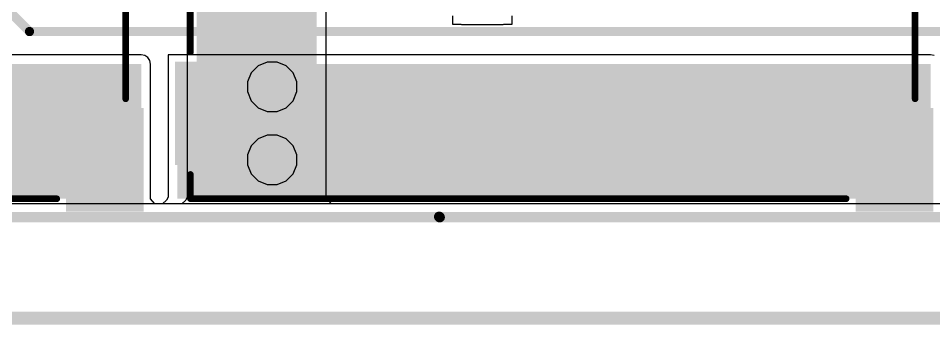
# Model space of a CAD drawing. Header units: inches. Extents: x -3 to 128, y -12 to 41.
# Drawn here: x 74.46 to 92.14, y -10.33 to -4.41 of the extents above; entities that cross this region are included whole.
import ezdxf

# ---------------------------------------------------------------- set-up
doc = ezdxf.new("R2010")
doc.units = ezdxf.units.IN
for name, color, linetype in [('Board Cutout', 216, 'Continuous'), ('Bottom Layer', 5, 'Continuous'), ('Dimension', 6, 'Continuous'), ('Layer 1', 16, 'Continuous'), ('Layer 2', 76, 'Continuous'), ('Top Layer', 1, 'Continuous'), ('Top Overlay', 2, 'Continuous'), ('Top Paste', 8, 'Continuous'), ('Top Solder', 216, 'Continuous'), ('Via Holes', 16, 'Continuous')]:
    doc.layers.add(name, color=color, linetype=linetype)

msp = doc.modelspace()

# ---------------------------------------------------------------- hatches: boundary and pattern name
at = {"layer": 'Bottom Layer'}
h = msp.add_hatch(color=5, dxfattribs=at)
edge = h.paths.add_edge_path()
edge.add_arc((79.363, -5.728), 0.3, 0, 360)
h = msp.add_hatch(color=5, dxfattribs=at)
edge = h.paths.add_edge_path()
edge.add_arc((79.363, -7.142), 0.3, 0, 360)
at = {"layer": 'Layer 1'}
h = msp.add_hatch(color=16, dxfattribs=at)
edge = h.paths.add_edge_path()
edge.add_arc((79.363, -5.728), 0.3, 0, 360)
h = msp.add_hatch(color=16, dxfattribs=at)
edge = h.paths.add_edge_path()
edge.add_arc((79.363, -7.142), 0.3, 0, 360)
at = {"layer": 'Layer 2'}
msp.add_hatch(color=76, dxfattribs=at).paths.add_polyline_path([(77.906, -7.892), (80.223, -7.892), (80.223, 7.505), (77.906, 7.505)])
h = msp.add_hatch(color=76, dxfattribs=at)
edge = h.paths.add_edge_path()
edge.add_arc((79.363, -5.728), 0.3, 0, 360)
h = msp.add_hatch(color=76, dxfattribs=at)
edge = h.paths.add_edge_path()
edge.add_arc((79.363, -7.142), 0.3, 0, 360)
at = {"layer": 'Top Layer'}
for points in [[(62.283, -7.892), (76.833, -7.892), (76.833, -5.292), (62.283, -5.292)], [(77.534, -7.892), (92.084, -7.892), (92.084, -5.292), (77.534, -5.292)], [(77.534, -5.292), (78.934, -5.292), (78.934, -7.192), (77.534, -7.192)], [(75.433, -6.192), (76.833, -6.192), (76.833, -8.092), (75.433, -8.092)], [(90.684, -6.192), (92.084, -6.192), (92.084, -8.092), (90.684, -8.092)]]:
    msp.add_hatch(color=1, dxfattribs=at).paths.add_polyline_path(points)
h = msp.add_hatch(color=1, dxfattribs=at)
edge = h.paths.add_edge_path()
edge.add_arc((79.363, -5.728), 0.3, 0, 360)
h = msp.add_hatch(color=1, dxfattribs=at)
edge = h.paths.add_edge_path()
edge.add_arc((79.363, -7.142), 0.3, 0, 360)
at = {"layer": 'Top Paste'}
for points in [[(77.534, -5.292), (78.934, -5.292), (78.934, -7.192), (77.534, -7.192)], [(75.433, -6.192), (76.833, -6.192), (76.833, -8.092), (75.433, -8.092)], [(90.684, -6.192), (92.084, -6.192), (92.084, -8.092), (90.684, -8.092)]]:
    msp.add_hatch(color=8, dxfattribs=at).paths.add_polyline_path(points)
at = {"layer": 'Top Solder'}
for points in [[(77.484, -5.242), (78.984, -5.242), (78.984, -7.242), (77.484, -7.242)], [(75.383, -6.142), (76.883, -6.142), (76.883, -8.142), (75.383, -8.142)], [(90.634, -6.142), (92.134, -6.142), (92.134, -8.142), (90.634, -8.142)]]:
    msp.add_hatch(color=216, dxfattribs=at).paths.add_polyline_path(points)
at = {"layer": 'Via Holes'}
h = msp.add_hatch(color=7, dxfattribs=at)
edge = h.paths.add_edge_path()
edge.add_arc((79.363, -5.728), 0.15, 0, 360)
h = msp.add_hatch(color=7, dxfattribs=at)
edge = h.paths.add_edge_path()
edge.add_arc((79.363, -7.142), 0.15, 0, 360)

# ---------------------------------------------------------------- linework, layer by layer
at = {"layer": 'Board Cutout'}
for points in [[(62.02, -8.25, 0.2, 0.2, 0), (122.981, -8.25, 0.2, 0.2, 0)], [(82.59, -8.24, 0.2, 0.2, 0), (82.6, -8.25, 0.2, 0.2, 0)]]:
    msp.add_lwpolyline(points, format="xyseb", dxfattribs=at)
for points in [[(82.54, -8.24, 0.1, 0.1, 1), (82.64, -8.24, 0.1, 0.1, 1)], [(82.55, -8.25, 0.1, 0.1, 1), (82.65, -8.25, 0.1, 0.1, 1)]]:
    msp.add_lwpolyline(points, format="xyseb", close=True, dxfattribs=at)
at = {"layer": 'Bottom Layer'}
for points in [[(72.87, -2.857, 0.178, 0.178, 0), (74.675, -4.662, 0.178, 0.178, 0)], [(74.675, -4.662, 0.178, 0.178, 0), (104.876, -4.662, 0.178, 0.178, 0)]]:
    msp.add_lwpolyline(points, format="xyseb", dxfattribs=at)
msp.add_lwpolyline([(74.631, -4.662, 0.0889, 0.0889, 1), (74.72, -4.662, 0.0889, 0.0889, 1)], format="xyseb", close=True, dxfattribs=at)
msp.add_lwpolyline([(74.631, -4.662, 0.0889, 0.0889, 1), (74.72, -4.662, 0.0889, 0.0889, 1)], format="xyseb", close=True, dxfattribs=at)
at = {"layer": 'Dimension'}
msp.add_lwpolyline([(69.991, -10.199, 0.254, 0.254, 0), (125.001, -10.199, 0.254, 0.254, 0)], format="xyseb", dxfattribs=at)
at = {"layer": 'Layer 1'}
for p, q in [((79.268, -5.251), (79.093, -5.323)), ((79.458, -5.251), (79.268, -5.251)), ((79.634, -5.323), (79.458, -5.251)), ((78.958, -5.458), (78.885, -5.633)), ((79.093, -5.323), (78.958, -5.458)), ((79.768, -5.458), (79.634, -5.323)), ((79.841, -5.633), (79.768, -5.458)), ((78.885, -5.633), (78.885, -5.823)), ((79.841, -5.823), (79.841, -5.633)), ((78.885, -5.823), (78.958, -5.999)), ((79.768, -5.999), (79.841, -5.823)), ((78.958, -5.999), (79.093, -6.134)), ((79.634, -6.134), (79.768, -5.999)), ((79.093, -6.134), (79.268, -6.206)), ((79.458, -6.206), (79.634, -6.134)), ((79.268, -6.206), (79.458, -6.206)), ((79.268, -6.664), (79.093, -6.737)), ((79.458, -6.664), (79.268, -6.664)), ((79.634, -6.737), (79.458, -6.664)), ((78.958, -6.871), (78.885, -7.047)), ((79.093, -6.737), (78.958, -6.871)), ((79.768, -6.871), (79.634, -6.737)), ((79.841, -7.047), (79.768, -6.871)), ((78.885, -7.047), (78.885, -7.237)), ((79.841, -7.237), (79.841, -7.047)), ((78.885, -7.237), (78.958, -7.412)), ((79.768, -7.412), (79.841, -7.237)), ((78.958, -7.412), (79.093, -7.547)), ((79.634, -7.547), (79.768, -7.412)), ((79.093, -7.547), (79.268, -7.619)), ((79.458, -7.619), (79.634, -7.547)), ((79.268, -7.619), (79.458, -7.619)), ((105.782, -7.991), (62.02, -7.991))]:
    msp.add_line(p, q, dxfattribs=at)
at = {"layer": 'Layer 2'}
for p, q in [((77.724, 6.057), (77.724, -7.864)), ((80.405, -7.892), (80.405, 0.212)), ((77.695, -7.918), (77.617, -7.991)), ((77.724, -7.864), (77.695, -7.918)), ((80.512, -7.991), (80.405, -7.892)), ((77.617, -7.991), (65.261, -7.991)), ((92.868, -7.991), (80.512, -7.991))]:
    msp.add_line(p, q, dxfattribs=at)
at = {"layer": 'Top Layer'}
for p, q in [((82.846, -4.359), (82.846, -4.519)), ((84.002, -4.519), (84.002, -4.359)), ((82.846, -4.519), (83.006, -4.519)), ((83.006, -4.519), (83.024, -4.523)), ((83.024, -4.523), (83.824, -4.523)), ((83.824, -4.523), (83.841, -4.519)), ((83.841, -4.519), (84.002, -4.519)), ((76.833, -5.11), (62.283, -5.11)), ((76.902, -5.124), (76.833, -5.11)), ((76.961, -5.164), (76.902, -5.124)), ((77.516, -5.114), (77.356, -5.114)), ((77.356, -5.114), (77.356, -5.274)), ((77.534, -5.11), (77.516, -5.114)), ((92.084, -5.11), (77.534, -5.11)), ((92.153, -5.124), (92.084, -5.11)), ((77, -5.222), (76.961, -5.164)), ((77.014, -5.292), (77, -5.222)), ((77.014, -7.892), (77.014, -5.292)), ((77.356, -5.274), (77.353, -5.292)), ((77.353, -5.292), (77.353, -7.864)), ((77.097, -7.991), (77.014, -7.892)), ((77.324, -7.918), (77.245, -7.991)), ((77.353, -7.864), (77.324, -7.918)), ((77.245, -7.991), (77.097, -7.991))]:
    msp.add_line(p, q, dxfattribs=at)
at = {"layer": 'Top Overlay'}
for points in [[(76.533, -5.961, 0.127, 0.127, 0), (76.533, 7.309, 0.127, 0.127, 0)], [(91.784, -5.961, 0.127, 0.127, 0), (91.784, 7.309, 0.127, 0.127, 0)], [(77.784, -5.061, 0.127, 0.127, 0), (77.784, 7.058, 0.127, 0.127, 0)], [(77.784, -7.892, 0.127, 0.127, 0), (77.784, -7.423, 0.127, 0.127, 0)], [(62.662, -7.892, 0.127, 0.127, 0), (75.202, -7.892, 0.127, 0.127, 0)], [(77.784, -7.892, 0.127, 0.127, 0), (77.913, -7.892, 0.127, 0.127, 0)], [(77.913, -7.892, 0.127, 0.127, 0), (90.453, -7.892, 0.127, 0.127, 0)]]:
    msp.add_lwpolyline(points, format="xyseb", dxfattribs=at)
for points in [[(77.752, -5.061, 0.0635, 0.0635, 1), (77.816, -5.061, 0.0635, 0.0635, 1)], [(76.501, -5.961, 0.0635, 0.0635, 1), (76.565, -5.961, 0.0635, 0.0635, 1)], [(91.752, -5.961, 0.0635, 0.0635, 1), (91.816, -5.961, 0.0635, 0.0635, 1)], [(77.752, -7.423, 0.0635, 0.0635, 1), (77.816, -7.423, 0.0635, 0.0635, 1)], [(75.17, -7.892, 0.0635, 0.0635, 1), (75.234, -7.892, 0.0635, 0.0635, 1)], [(77.752, -7.892, 0.0635, 0.0635, 1), (77.816, -7.892, 0.0635, 0.0635, 1)], [(77.752, -7.892, 0.0635, 0.0635, 1), (77.816, -7.892, 0.0635, 0.0635, 1)], [(77.881, -7.892, 0.0635, 0.0635, 1), (77.945, -7.892, 0.0635, 0.0635, 1)], [(77.881, -7.892, 0.0635, 0.0635, 1), (77.945, -7.892, 0.0635, 0.0635, 1)], [(90.421, -7.892, 0.0635, 0.0635, 1), (90.485, -7.892, 0.0635, 0.0635, 1)]]:
    msp.add_lwpolyline(points, format="xyseb", close=True, dxfattribs=at)

doc.saveas('drawing.dxf')
